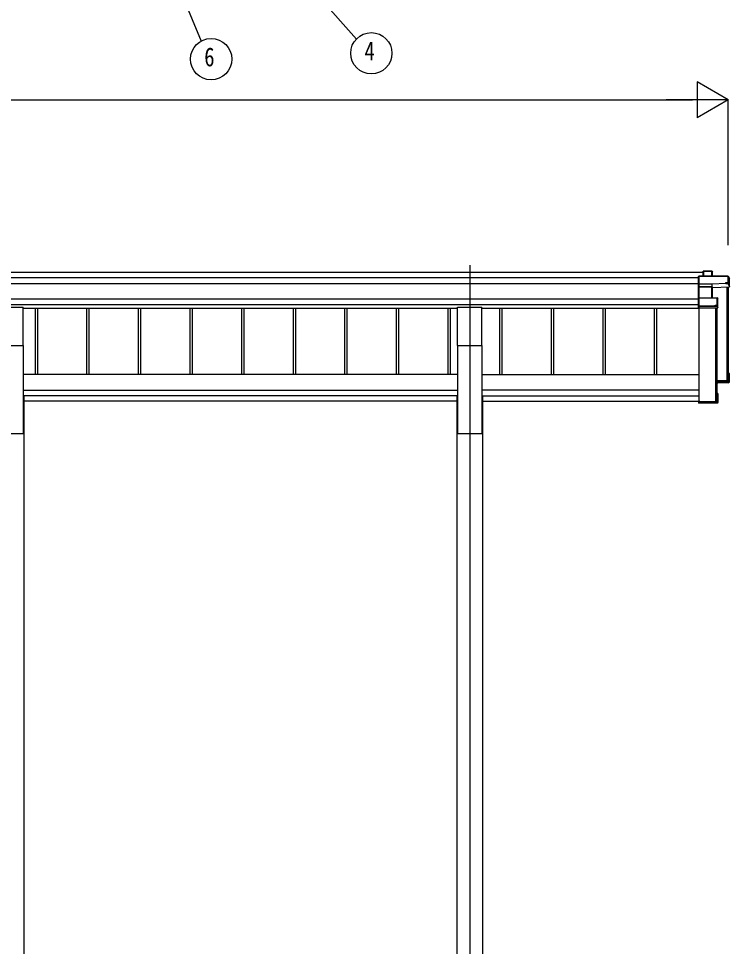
# Model space of a CAD drawing. Units: millimetres, scale not verified. Extents: x -10512 to 10512, y -7425 to 7425.
# Drawn here: x -610 to 1869, y -4186 to -948 of the extents above; entities that cross this region are included whole.
import ezdxf
from ezdxf.enums import TextEntityAlignment as Align

# ---------------------------------------------------------------- set-up
doc = ezdxf.new("R2010")
doc.units = ezdxf.units.MM
doc.header["$LTSCALE"] = 30
for name, color, linetype in [('0-3_YKK_12', 2, 'Continuous'), ('0-4_YKK_13', 4, 'Continuous'), ('0-5_YKK_A1', 4, 'Continuous'), ('0-6_YKK_D', 6, 'Continuous')]:
    doc.layers.add(name, color=color, linetype=linetype)
doc.styles.add('ＭＳ ゴシック', font='')
doc.styles.get('ＭＳ ゴシック').set_extended_font_data('MS Gothic')

msp = doc.modelspace()

# ---------------------------------------------------------------- linework, layer by layer
at = {"layer": '0-3_YKK_12'}
for p, q in [((963.36, -1808.91), (963.36, -2349.49)), ((963.36, -2349.49), (963.36, -5552.69))]:
    msp.add_line(p, q, dxfattribs=at)
at = {"layer": '0-4_YKK_13'}
for p, q in [((1777.46, -1830.25), (1778.31, -1829.31)), ((1777.46, -1847), (1777.46, -1830.25)), ((1778.31, -1847), (1778.31, -1829.31)), ((1778.46, -1829.2), (1808.02, -1829.2)), ((1808.02, -1829.65), (1808.02, -1829.2)), ((1808.45, -1829.44), (1810.2, -1832.44)), ((1808.52, -1829.69), (1808.52, -1847)), ((1810.27, -1832.68), (1808.52, -1829.69)), ((1810.27, -1847), (1810.27, -1832.68)), ((1762.31, -1847.11), (1761.46, -1848.05)), ((1761.46, -1873.47), (1761.46, -1848.05)), ((1762.32, -1874.19), (1761.46, -1873.47)), ((1761.46, -1882.98), (1761.46, -1873.47)), ((1762.46, -1847.45), (1762.46, -1873.84)), ((1864.49, -1847.45), (1762.46, -1847.45)), ((1762.46, -1873.84), (1808.95, -1873.84)), ((1762.46, -1874.38), (1762.46, -1883.73)), ((1808.96, -1874.38), (1762.46, -1874.38)), ((1762.61, -1847), (1864.49, -1847)), ((1808.95, -1873.84), (1856.96, -1871.75)), ((1856.96, -1872.29), (1808.96, -1874.38)), ((1808.96, -1874.38), (1808.96, -1874.38)), ((1808.96, -1883.75), (1808.96, -1874.38)), ((1856.96, -1871.75), (1856.96, -1872.29)), ((1864.49, -1847.45), (1864.49, -1847)), ((1864.49, -1869.33), (1864.49, -1847.45)), ((1864.92, -1847.25), (1869.33, -1854.79)), ((1864.99, -1869.38), (1865.45, -1870.17)), ((1865.45, -1873.17), (1865.45, -1870.17)), ((1865.45, -1873.17), (1869.4, -1883.67)), ((1869.4, -1883.67), (1869.4, -1855.04)), ((1762.59, -1883.92), (1761.46, -1882.98)), ((1761.46, -1923.78), (1761.46, -1882.98)), ((1762.46, -1883.73), (1808.49, -1883.73)), ((1762.46, -1884.28), (1762.46, -1922.76)), ((1808.49, -1883.73), (1808.49, -1884.28)), ((1808.99, -1884.36), (1808.99, -1922.76)), ((1809.85, -1886.66), (1808.99, -1884.36)), ((1809.46, -1883.87), (1810.36, -1886.24)), ((1809.88, -1922.76), (1809.88, -1886.55)), ((1810.36, -1886.24), (1869.4, -1883.67)), ((1762.32, -1922.88), (1761.46, -1923.78)), ((1761.46, -1950.75), (1761.46, -1923.78)), ((1762.46, -1922.76), (1826.92, -1922.76)), ((1762.46, -1923.21), (1762.46, -1951.11)), ((1826.92, -1922.76), (1826.92, -1923.21)), ((1827.21, -1922.85), (1829.18, -1924.26)), ((1829.38, -1956.47), (1829.38, -1924.66)), ((-679.14, -1955.26), (-594.14, -1955.26)), ((-594.14, -2088.47), (-594.14, -1955.26)), ((920.86, -2088.47), (920.86, -1955.26)), ((920.86, -1955.26), (1005.86, -1955.26)), ((1005.86, -2088.47), (1005.86, -1955.26)), ((1762.32, -1951.47), (1761.46, -1950.75)), ((1761.46, -1956.12), (1761.46, -1950.75)), ((1761.46, -1956.13), (1761.46, -1956.12)), ((1762.46, -1956.97), (1761.46, -1956.13)), ((1762.46, -1951.11), (1819.39, -1951.11)), ((1762.46, -1951.66), (1762.46, -1956.97)), ((1819.39, -1951.66), (1762.46, -1951.66)), ((1762.46, -1956.97), (1828.88, -1956.97)), ((1819.39, -1948.6), (1826.92, -1948.6)), ((1819.39, -1951.11), (1819.39, -1948.6)), ((1819.39, -1951.11), (1819.39, -1951.66)), ((1819.39, -1952.9), (1819.39, -1951.66)), ((1827.38, -1952.9), (1819.39, -1952.9)), ((1828.88, -1956.97), (1827.38, -1952.9)), ((1827.42, -1948.65), (1827.88, -1949.43)), ((1827.88, -1952.41), (1827.88, -1949.43)), ((1827.88, -1952.41), (1829.38, -1956.47)), ((-679.14, -2088.47), (-594.14, -2088.47)), ((920.86, -2088.47), (1005.86, -2088.47)), ((1865.46, -2186.65), (1868.93, -2186.65)), ((1865.46, -2186.76), (1869.25, -2186.76)), ((1865.46, -2187.52), (1868.45, -2187.52)), ((1865.46, -2191.57), (1866.95, -2189.01)), ((1865.46, -2189.01), (1866.95, -2189.01)), ((1866.95, -2213.33), (1866.95, -2189.01)), ((1868.45, -2187.52), (1869.28, -2186.78)), ((1868.45, -2187.52), (1868.45, -2214.76)), ((1869.4, -2215.76), (1869.4, -2187.12)), ((1825.46, -2215.14), (1866.95, -2213.33)), ((1868.45, -2214.76), (1825.46, -2216.63)), ((1856.96, -2219.45), (1825.46, -2220.82)), ((1856.96, -2219.45), (1829.38, -2220.65)), ((1865.45, -2218.75), (1856.96, -2219.12)), ((1856.96, -2219.12), (1856.96, -2219.45)), ((1862.61, -2210.05), (1862.61, -2213.52)), ((1865.45, -2218.75), (1869.4, -2215.76)), ((1828.88, -2256.25), (1825.46, -2256.25)), ((1825.46, -2257.09), (1828.44, -2257.09)), ((1826.94, -2258.59), (1825.46, -2258.59)), ((1826.94, -2286.52), (1826.94, -2258.59)), ((1829.38, -2288.56), (1829.38, -2256.75)), ((1761.46, -2281.7), (1763.46, -2281.7)), ((1761.46, -2281.7), (1761.46, -2282.15)), ((1761.46, -2282.15), (1761.46, -2288.01)), ((1761.46, -2282.15), (1763.46, -2282.15)), ((1828.44, -2288.02), (1761.46, -2288.02)), ((1762.46, -2289.05), (1761.46, -2288.02)), ((1762.32, -2290.33), (1761.46, -2289.44)), ((1762.46, -2289.05), (1828.88, -2289.05)), ((1762.46, -2290.45), (1762.46, -2289.05)), ((1819.39, -2290.45), (1762.46, -2290.45)), ((1819.39, -2290.46), (1762.46, -2290.46)), ((1763.46, -2282.15), (1763.46, -2281.7)), ((1763.46, -2282.15), (1763.46, -2286.52)), ((1763.46, -2286.52), (1826.94, -2286.52)), ((1819.39, -2290.13), (1819.39, -2290.45)), ((1827.38, -2290.13), (1819.39, -2290.13)), ((1819.39, -2290.46), (1819.39, -2290.45)), ((1825.04, -2285.78), (1825.04, -2286.52)), ((1828.88, -2289.05), (1827.38, -2290.13)), ((1829.18, -2288.96), (1827.67, -2290.03)), ((1829.24, -2288.9), (1828.44, -2288.02))]:
    msp.add_line(p, q, dxfattribs=at)
for points in [[(1808.02, -1847), (1808.02, -1829.65), (1778.67, -1829.65), (1778.67, -1847)], [(1856.96, -1871.75), (1856.96, -1869.33), (1864.49, -1869.33)], [(1865.45, -1873.17), (1856.96, -1873.54), (1856.96, -1872.29)], [(1869.4, -1855.04), (1864.99, -1847.5), (1864.99, -1869.38)], [(1808.49, -1922.76), (1808.49, -1884.28), (1762.46, -1884.28)], [(1808.96, -1883.75), (1808.96, -1883.75), (1808.96, -1883.75)], [(1826.92, -1948.6), (1826.92, -1923.21), (1762.46, -1923.21)], [(1829.38, -1924.66), (1827.42, -1923.26), (1827.42, -1948.65)], [(1825.46, -2217.67), (1869.4, -2215.76), (1869.4, -2215.76), (1868.45, -2214.76)], [(1829.24, -2256.37), (1828.44, -2257.09), (1828.44, -2288.02)], [(1761.46, -2288.02), (1761.46, -2288.01), (1761.46, -2289.44)]]:
    msp.add_lwpolyline(points, dxfattribs=at)
for centre, radius, start, end in [((1808.02, -1829.7), 0.5, 30.33313, 90), ((1808.13, -1831.05), 1.41, 74.15609, 94.61217), ((1808.02, -1829.69), 0.494, 359.98098, 30.32316), ((1864.49, -1847.5), 0.5, 30.33313, 90), ((1864.6, -1848.86), 1.41, 74.15609, 94.61217), ((1864.6, -1870.74), 1.41, 74.15609, 94.61217), ((1864.49, -1847.5), 0.494, 359.98098, 30.32316), ((1809.36, -1884.24), 0.63, 129.50604, 184.71108), ((1809.49, -1884.37), 0.502, 92.80646, 179.3843), ((1826.92, -1923.26), 0.5, 54.45407, 90), ((1827.03, -1924.62), 1.41, 74.15609, 94.61217), ((1826.92, -1923.26), 0.498, 0.1799, 54.43322), ((1827.03, -1950.01), 1.41, 74.15609, 94.61217)]:
    msp.add_arc(centre, radius, start, end, dxfattribs=at)
for centre, major_axis, ratio, start_param, end_param in [((1777.96, -1829.7), (-0.499, -0.499), 0.052408, 3.0892328, 3.8746309), ((1778.67, -1829.7), (-0.499, 0.499), 0.052408, 4.7647489, 5.550147), ((1809.79, -1832.73), (0.257, 0.444), 0.891995, 5.2871388, 6.0006), ((1761.96, -1847.5), (0.372, 0.372), 0.900404, 5.550147, 6.3355452), ((1762.67, -1847.5), (-0.372, 0.372), 0.900404, 5.4454273, 6.2308254), ((1761.96, -1873.89), (0.372, 0.372), 0.900404, 4.7952921, 5.550147), ((1761.96, -1873.89), (-0.498, 0.498), 0.083094, 3.2244958, 3.9793507), ((1808.95, -1873.89), (-0.011, 0.5), 0.002284, 3.307366, 4.8170591), ((1762.96, -1884.23), (-0.498, 0.498), 0.083094, 0.0829031, 0.837758), ((1762.96, -1884.23), (0.372, 0.372), 0.900404, 1.6536995, 2.4085544), ((1808.49, -1883.9), (-1, 0), 0.165356, 4.2226982, 4.712389), ((1808.49, -1884.39), (-0.5, 0), 0.226184, 4.2102939, 4.712389), ((1808.49, -1884.41), (-0.5, -0.046), 0.224394, 3.1821146, 4.1897293), ((1808.47, -1883.92), (-1, -0.045), 0.165035, 4.1904357, 4.1933299), ((1808.47, -1883.92), (-1, -0.045), 0.165035, 3.1952984, 4.1904357), ((1810.35, -1886.66), (-0.495, -0.086), 0.832908, 4.5579552, 6.0814725), ((1761.96, -1923.26), (0.5, 0.5), 0.02182, 6.2613687, 7.0162236), ((1761.96, -1923.26), (0.372, 0.372), 0.900404, 5.550147, 6.3050019), ((1828.91, -1924.68), (0.169, 0.473), 0.931403, 5.0793173, 5.862852), ((1761.96, -1951.17), (0.372, 0.372), 0.900404, 4.7952921, 5.550147), ((1761.96, -1951.17), (-0.498, 0.498), 0.083094, 3.2244958, 3.9793507), ((1827.38, -1952.41), (-0.479, 0.147), 0.993384, 1.8707271, 3.4377965), ((1828.91, -1956.55), (-0.498, -0.074), 0.830741, 1.394861, 2.1783957), ((1828.91, -1956.55), (0.289, 0.44), 0.847113, 4.5883003, 5.371835), ((1868.88, -2187.15), (-0.474, -0.272), 0.885613, 3.4570579, 4.242456), ((1868.92, -2187.08), (-0.491, 0.117), 0.873782, 4.1213673, 4.1933043), ((1868.92, -2187.07), (-0.257, 0.444), 0.891995, 4.1376391, 4.8511003), ((1828.91, -2256.67), (-0.498, 0.074), 0.830741, 4.1047896, 4.8883243), ((1828.91, -2256.67), (-0.289, 0.44), 0.847113, 4.052943, 4.8364777), ((1761.96, -2289.96), (-0.5, 0.5), 0.02182, 2.4085544, 3.1634093), ((1827.38, -2289.63), (-0.479, 0.147), 0.993384, 1.8707271, 2.4924516), ((1828.91, -2288.53), (0.255, 0.46), 0.938446, 3.6212269, 4.4047616), ((1828.91, -2288.53), (-0.169, 0.473), 0.931403, 3.561926, 4.3454607)]:
    msp.add_ellipse(centre, major_axis=major_axis, ratio=ratio, start_param=start_param, end_param=end_param, dxfattribs=at)
at = {"layer": '0-5_YKK_A1'}
for p, q in [((-3050.74, -1833.41), (1777.46, -1833.41)), ((-3034.74, -1851.97), (1761.46, -1851.97)), ((-3034.74, -1871.91), (1761.46, -1871.91)), ((1860.33, -1884.07), (1860.33, -2212.19)), ((1863.45, -1883.93), (1863.45, -2209.22)), ((1863.96, -1883.91), (1863.96, -2211.89)), ((1865.46, -1883.84), (1865.46, -2211.89)), ((-3034.74, -1925.78), (1761.46, -1925.78)), ((-3034.74, -1945.71), (1761.46, -1945.71)), ((-594.14, -1958.68), (920.86, -1958.68)), ((-552.69, -1958.68), (-552.69, -2189.77)), ((-544.54, -1958.68), (-544.54, -2189.77)), ((-372.69, -1958.68), (-372.69, -2189.77)), ((-364.54, -1958.68), (-364.54, -2189.77)), ((-192.69, -1958.68), (-192.69, -2189.77)), ((-184.54, -1958.68), (-184.54, -2189.77)), ((-12.69, -1958.68), (-12.69, -2189.77)), ((-4.54, -1958.68), (-4.54, -2189.77)), ((167.31, -1958.68), (167.31, -2189.77)), ((175.46, -1958.68), (175.46, -2189.77)), ((347.31, -1958.68), (347.31, -2189.77)), ((355.46, -1958.68), (355.46, -2189.77)), ((527.31, -1958.68), (527.31, -2189.77)), ((535.46, -1958.68), (535.46, -2189.77)), ((707.31, -1958.68), (707.31, -2189.77)), ((715.46, -1958.68), (715.46, -2189.77)), ((887.31, -1958.68), (887.31, -2189.77)), ((895.46, -1958.68), (895.46, -2189.77)), ((1005.86, -1958.68), (1763.96, -1958.68)), ((1067.31, -1958.68), (1067.31, -2189.77)), ((1075.46, -1958.68), (1075.46, -2189.77)), ((1247.31, -1958.68), (1247.31, -2189.77)), ((1255.46, -1958.68), (1255.46, -2189.77)), ((1427.31, -1958.68), (1427.31, -2189.77)), ((1435.46, -1958.68), (1435.46, -2189.77)), ((1607.31, -1958.68), (1607.31, -2189.77)), ((1615.46, -1958.68), (1615.46, -2189.77)), ((1763.96, -2285.78), (1763.96, -1956.97)), ((1820.33, -1956.97), (1820.33, -2285.78)), ((1823.96, -1956.97), (1823.96, -2285.49)), ((1825.46, -1956.97), (1825.46, -2285.49)), ((-594.14, -2088.47), (-594.14, -2396.38)), ((920.86, -2088.47), (920.86, -2396.38)), ((1005.86, -2088.47), (1005.86, -2396.38)), ((920.86, -2189.77), (-594.14, -2189.77)), ((1005.86, -2189.77), (1763.96, -2189.77)), ((1860.33, -2212.19), (1825.46, -2212.19)), ((1860.33, -2212.19), (1825.46, -2212.19)), ((1863.45, -2209.22), (1860.55, -2212.1)), ((1865.16, -2212.19), (1864.26, -2212.19)), ((-594.14, -2245.26), (920.86, -2245.26)), ((920.86, -2264.99), (-594.14, -2264.99)), ((1763.96, -2245.26), (1005.86, -2245.26)), ((1005.86, -2264.99), (1763.96, -2264.99)), ((-591.44, -2267.38), (-594.14, -2267.38)), ((918.16, -2283.39), (-591.44, -2283.4)), ((918.16, -2267.38), (920.86, -2267.38)), ((1008.56, -2267.38), (1005.86, -2267.38)), ((1008.56, -2283.4), (1761.46, -2283.4)), ((1763.46, -2283.4), (1763.96, -2283.4)), ((1820.33, -2285.78), (1763.96, -2285.78)), ((1823.45, -2282.81), (1820.55, -2285.7)), ((1825.16, -2285.78), (1824.26, -2285.78)), ((-679.14, -2396.38), (-594.14, -2396.38)), ((920.86, -2396.38), (1005.86, -2396.38)), ((935.86, -2396.38), (990.86, -2396.38))]:
    msp.add_line(p, q, dxfattribs=at)
for points in [[(-591.44, -2267.38), (-591.44, -4526.92), (-591.64, -5301.92)], [(918.16, -2267.38), (918.16, -4526.92), (918.36, -5301.92)], [(1008.56, -2267.38), (1008.56, -4526.92), (1008.36, -5301.92)]]:
    msp.add_lwpolyline(points, dxfattribs=at)
for centre, radius, start, end in [((1860.33, -2211.89), 0.301, 269.97302, 314.80486), ((1863.66, -2209.43), 0.3, 0.29363, 134.92849), ((1864.26, -2211.89), 0.299, 180.1578, 270.15693), ((1865.16, -2211.89), 0.299, 269.84307, 359.8422), ((1820.33, -2285.48), 0.301, 269.97302, 314.80486), ((1823.66, -2283.02), 0.3, 0.29363, 134.92849), ((1824.26, -2285.48), 0.299, 180.1578, 270.15693), ((1825.16, -2285.48), 0.299, 269.84307, 359.8422)]:
    msp.add_arc(centre, radius, start, end, dxfattribs=at)
at = {"layer": '0-6_YKK_D'}
for p, q in [((-117.35, -672.67), (26.53, -1026.52)), ((425.96, -858.85), (568.06, -1019.46)), ((1865.46, -1231.46), (1757.21, -1168.96)), ((1757.21, -1168.96), (1757.21, -1293.96)), ((1865.46, -1738.66), (1865.46, -1230.46)), ((-3013.74, -1231.46), (1740.46, -1231.46)), ((1865.46, -1231.46), (1648.95, -1231.46)), ((1865.46, -1231.46), (1757.21, -1293.96))]:
    msp.add_line(p, q, dxfattribs=at)
for centre in [(620.4, -1068.9), (61.64, -1089.38)]:
    msp.add_circle(centre, 72, dxfattribs=at)

# ---------------------------------------------------------------- texts
at = {"layer": '0-6_YKK_D', "style": 'ＭＳ ゴシック', "width": 0.8}
for s, p in [('4', (596.4, -1113.9)), ('6', (37.64, -1134.38))]:
    msp.add_text(s, height=65.98, dxfattribs=at).set_placement(p, align=Align.BOTTOM_LEFT)

doc.saveas('drawing.dxf')
